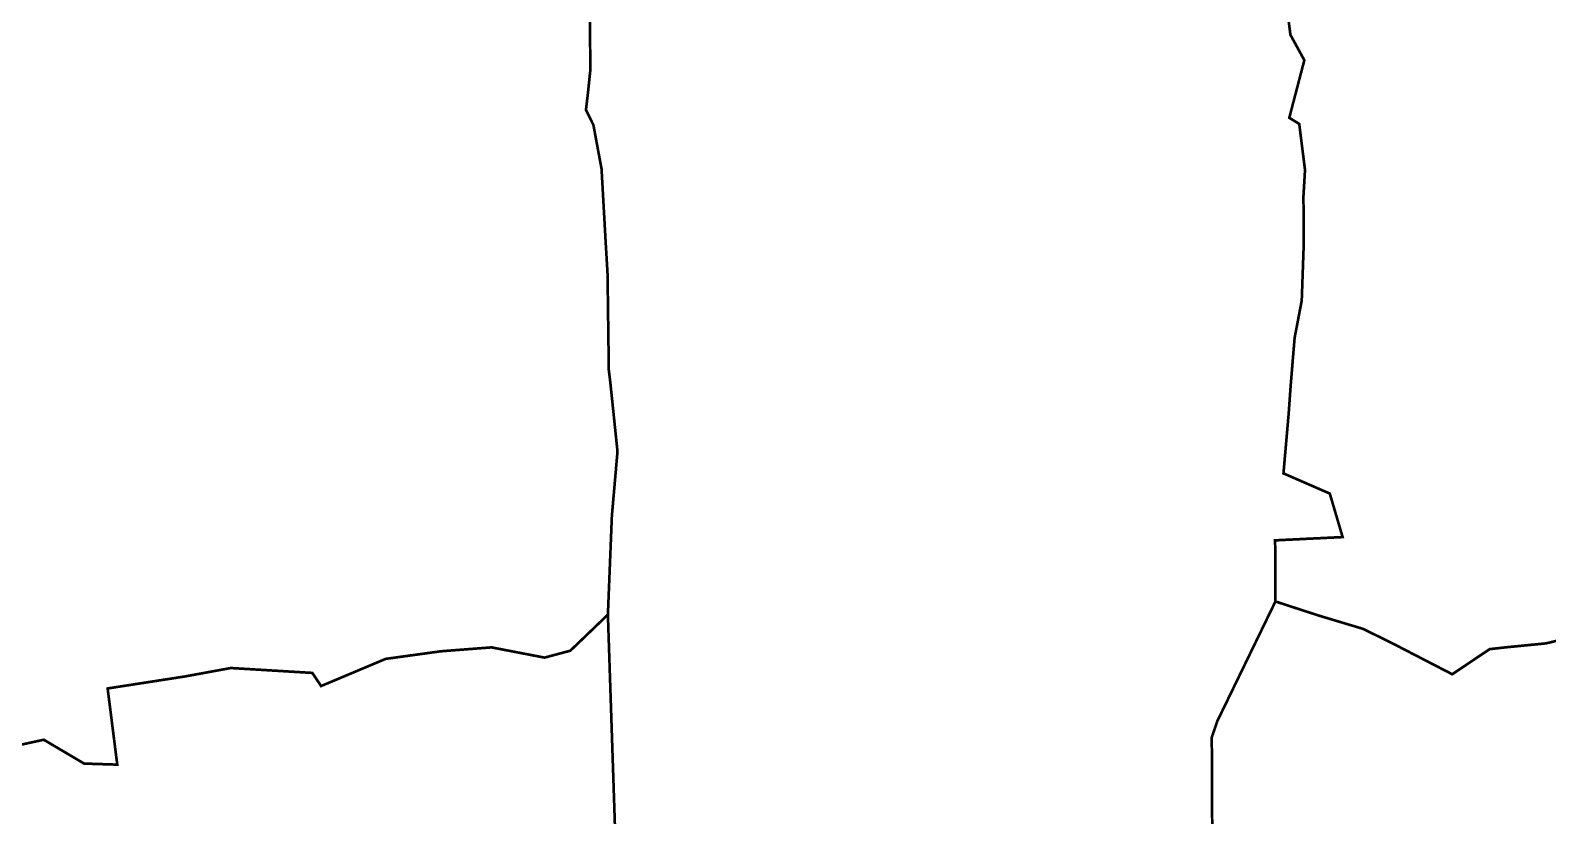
# Model space of a CAD drawing. Header units: inches. Extents: x 174104 to 230935, y 1583276 to 1631460.
# Drawn here: x 210853 to 214844, y 1587763 to 1589828 of the extents above; entities that cross this region are included whole.
import ezdxf

# ---------------------------------------------------------------- set-up
doc = ezdxf.new("R2010")
doc.units = ezdxf.units.IN
doc.header["$LTSCALE"] = 15
doc.header["$MEASUREMENT"] = 0
doc.linetypes.add('HIDDEN2', pattern=[0.1875, 0.125, -0.0625])
doc.layers.add('VILLAGE BOUNDRY', color=5, linetype='Continuous')

msp = doc.modelspace()

# ---------------------------------------------------------------- linework, layer by layer
at = {"layer": 'VILLAGE BOUNDRY', "linetype": 'HIDDEN2', "ltscale": 20, "const_width": 7}
for points in [[(212395.61391, 1587584.0432), (212372.07306, 1588291.25879), (212372.07306, 1588291.25879), (212372.07306, 1588291.25879), (212382.57272, 1588550.9742), (212397.3227, 1588720.21832), (212378.45676, 1588901.94414), (212374.5169, 1588934.50069), (212371.14428, 1589187.89734), (212366.02759, 1589274.18998), (212355.37904, 1589463.6126), (212334.02852, 1589578.83605), (212314.334, 1589618.74161), (212318.9815, 1589657.12362), (212325.60193, 1589720.65785), (212325.17417, 1589890.98255)], [(214895.36653, 1588229.35502), (214839.79707, 1588215.70974), (214733.18557, 1588205.24666), (214691.16831, 1588200.47514), (214592.61046, 1588134.49388), (214436.66822, 1588215.12374), (214358.16877, 1588253.78951), (214240.35703, 1588289.17927), (214127.70456, 1588325.91178), (214126.91573, 1588486.62791), (214304.41522, 1588495.18862), (214270.61792, 1588609.6623), (214148.8076, 1588662.7164), (214162.39251, 1588818.82157), (214167.8038, 1588893.97963), (214178.08492, 1589018.78664), (214196.87562, 1589117.23479), (214201.99586, 1589262.29437), (214201.39203, 1589392.36787), (214205.4868, 1589460.6736), (214190.28087, 1589581.78567), (214164.09501, 1589597.80798), (214203.70612, 1589749.36742), (214167.11268, 1589816.00929), (214160.26496, 1589869.95049)], [(214127.70456, 1588325.91178), (213974.65552, 1588010.72831), (213960.28341, 1587968.56601), (213962.91131, 1587410.37736)], [(212372.07306, 1588291.25879), (212273.29735, 1588196.40512), (212205.43697, 1588178.2344), (212066.0679, 1588205.10701), (211933.69163, 1588194.96885), (211787.69292, 1588174.9131), (211617.81527, 1588103.44441), (211594.89418, 1588137.94829), (211380.57126, 1588150.85447), (211258.0256, 1588128.38339), (211056.413, 1588097.12613), (211081.74941, 1587896.77618), (210994.52207, 1587899.55463), (210888.55918, 1587962.20367), (210812.64758, 1587945.80129)]]:
    msp.add_lwpolyline(points, dxfattribs=at)

doc.saveas('drawing.dxf')
